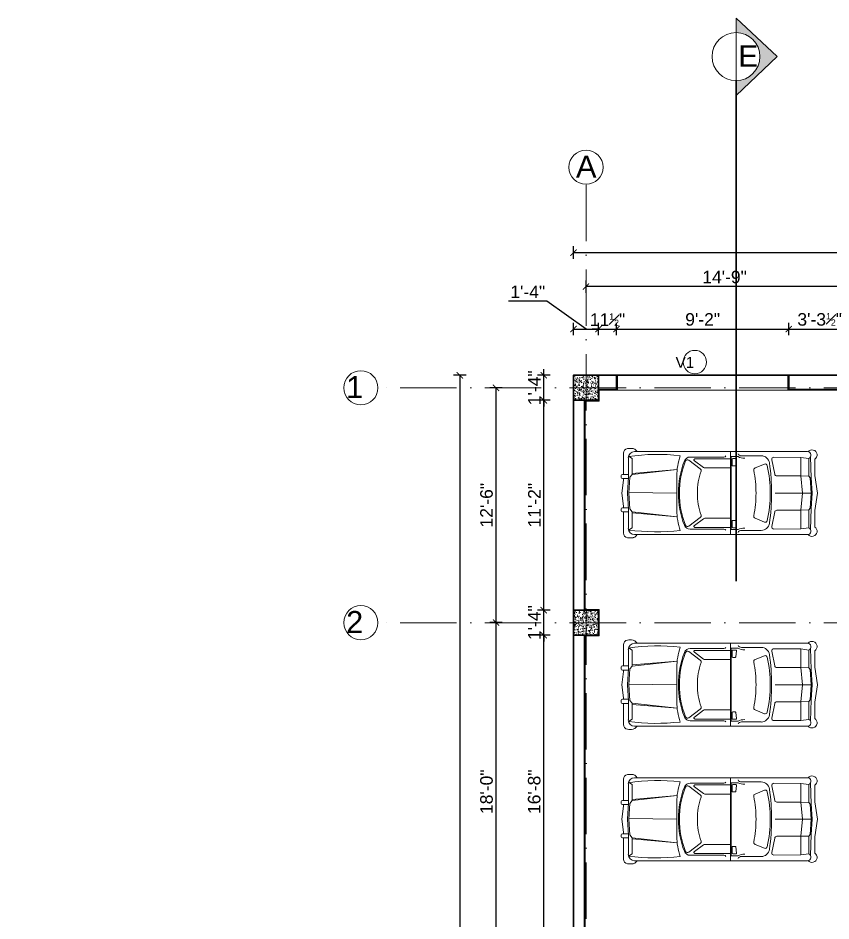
# Model space of a CAD drawing. Header units: inches. Extents: x 10755 to 33653, y -10992 to 10708.
# Drawn here: x 11744 to 12264, y 6877 to 7454 of the extents above; entities that cross this region are included whole.
import ezdxf

# ---------------------------------------------------------------- set-up
doc = ezdxf.new("R2010")
doc.units = ezdxf.units.IN
doc.header["$MEASUREMENT"] = 0
doc.linetypes.add('ACAD_ISO10W100', pattern=[18, 12, -3, 0, -3])
for name, color, linetype, lineweight in [('centerline', 9, 'ACAD_ISO10W100', 5), ('col', 1, 'Continuous', 30), ('dim', 6, 'Continuous', 13), ('dimension center - 8', 134, 'Continuous', 13), ('dimension element- 8', 5, 'Continuous', 13), ('dimension overall - 8', 185, 'Continuous', 13), ('DIMINSION', 5, 'Continuous', 15), ('hatch', 33, 'Continuous', 5), ('hatch 2', 8, 'Continuous', 13), ('hatch- rcc', 252, 'Continuous', 5), ('PLASTER', 50, 'Continuous', 9), ('Section line-1-8', 172, 'Continuous', 35), ('Section text-1-8', 6, 'Continuous', 18), ('title text 1', 113, 'Continuous', 25), ('VEHICLES', 34, 'Continuous', 5), ('wall', 1, 'Continuous', 35)]:
    doc.layers.add(name, color=color, linetype=linetype, lineweight=lineweight)
doc.layers.add('T-TEXT', color=230, linetype='Continuous')
doc.layers.get('DIMINSION').off()
doc.styles.add('arial', font='arial.ttf')
doc.styles.add('Prajwal', font='stylu.ttf', dxfattribs={"height": 9})
doc.styles.get("Standard").update_dxf_attribs({"font": 'arial.ttf'})
doc.styles.add('suren', font='times.ttf', dxfattribs={"height": 4})
doc.dimstyles.new('S8', dxfattribs={"dimscale": 8, "dimtxt": 1, "dimasz": 0.5, "dimexe": 0.5, "dimexo": 0.5, "dimgap": 0.25, "dimtad": 1, "dimzin": 3, "dimdsep": 46, "dimlunit": 4, "dimtxsty": 'Standard', "dimblk": 'ARCHTICK', "dimcen": 0, "dimclrd": 256, "dimclre": 256, "dimclrt": 6, "dimadec": 0, "dimazin": 0, "dimtfac": 0.5, "dimtix": 1, "dimtmove": 1, "dimatfit": 3, "dimfxl": 0.5, "dimfxlon": 1, "dimfrac": 1, "dimtolj": 1, "dimtzin": 0, "dimarcsym": 1})

# ---------------------------------------------------------------- blocks, each defined once
blk = doc.blocks.new('ETERWEWE')
at = {"layer": 'hatch- rcc', "linetype": 'Continuous', "ltscale": 30}
h = blk.add_hatch(dxfattribs=at)
h.set_pattern_fill('AR-CONC', color=256, scale=0.5, style=0)
h.set_pattern_definition([(50, (0, 0), (3.586300913, -0.313760675), [0.375, -4.125]), (355, (0, 0), (-0.69375667, 3.76096067), [0.3, -3.3]), (100.4514445, (0.299, -0.026), (2.89254423, 3.447199955), [0.31870096, -3.50571056]), (46.1842, (0, 1), (5.33620665, -0.8275964), [0.5625, -6.1875]), (96.6356355, (0.4447, 0.931), (4.67330973, 4.870593), [0.47805171, -5.2585688]), (351.184164, (0, 1), (4.67330973, 4.870593), [0.45, -4.95]), (21, (0.5, 0.75), (2.98453526, -2.013094453), [0.375, -4.125]), (326, (0.5, 0.75), (1.21657666, 3.625750225), [0.3, -3.3]), (71.4514447, (0.7487, 0.5822), (4.20111188, 1.612655764), [0.31870095, -3.50571056]), (37.5, (0, 0), (0.060799277, 1.664469269), [0, -3.26, 0, -3.35, 0, -3.3125]), (7.5, (0, 0), (1.315347687, 1.97205856), [0, -1.91, 0, -3.185, 0, -1.2625]), (327.5, (-1.115, 0), (2.669112181, -0.112774359), [0, -1.25, 0, -3.9, 0, -5.175]), (317.5, (-1.615, 0), (2.915930847, 0.50052491), [0, -1.625, 0, -2.59, 0, -3.675])])
h.paths.add_polyline_path([(159423.23, -3794.58), (159439.23, -3794.58), (159439.23, -3778.58), (159423.23, -3778.58)])
at = {"layer": 'col', "linetype": 'Continuous', "ltscale": 30}
blk.add_lwpolyline([(159423.23, -3794.58), (159423.23, -3778.58), (159439.23, -3778.58), (159439.23, -3794.58), (159423.23, -3794.58)], dxfattribs=at)
blk = doc.blocks.new('wewerrr')
at = {"layer": 'DIMINSION', "linetype": 'Continuous'}
for p in [(16886.62, 33.19), (16886.62, 33.19), (16886.62, -116.81), (16886.62, -116.81)]:
    blk.add_blockref('ETERWEWE', p, dxfattribs=at)
blk = doc.blocks.new('EWEWRTT')
at = {"layer": 'centerline', "ltscale": 3}
for p, q in [((176317.85, -3623.75), (176317.85, -4988.85)), ((176830.31, -3753.4), (176184.96, -3753.4)), ((176830.31, -3903.4), (176184.95, -3903.4))]:
    blk.add_line(p, q, dxfattribs=at)
at = {"layer": 'centerline', "linetype": 'Continuous'}
for centre in [(176317.85, -3612.52), (176174.04, -3753.4), (176174.04, -3903.4)]:
    blk.add_circle(centre, 10.91, dxfattribs=at)
at = {"layer": 'T-TEXT', "ltscale": 100, "char_height": 14, "width": 12.944, "style": 'suren'}
for s, insert, attachment_point in [('{\\fArial|b0|i0|c0|p34;A}', (176311.49, -3605.08), 1), ('{\\fArial|b0|i0|c0|p34;1}', (176175.53, -3745.96), 3), ('{\\fArial|b0|i0|c0|p34;2}', (176175.53, -3895.96), 3)]:
    blk.add_mtext(s, dxfattribs=dict(at, insert=insert, attachment_point=attachment_point))
blk = doc.blocks.new('CAR KUMARI')
at = {"layer": 'VEHICLES'}
for p, q in [((176357.38, -1868.89), (176356.83, -1868.17)), ((176348.65, -1883.42), (176348.65, -1869.92)), ((176351.77, -1884.96), (176351.77, -1872.87)), ((176354.13, -1873.29), (176351.91, -1871.81)), ((176354.13, -1883.52), (176354.13, -1873.29)), ((176355.75, -1868.89), (176466.2, -1868.89)), ((176412.77, -1872.32), (176391.28, -1872.32)), ((176394.33, -1873.47), (176417.08, -1873.47)), ((176417.08, -1895.38), (176417.08, -1868.89)), ((176417.44, -1895.38), (176417.44, -1872.06)), ((176417.44, -1872.06), (176421.83, -1872.06)), ((176418.02, -1877.6), (176418.02, -1873.71)), ((176418.41, -1873.31), (176420.47, -1873.31)), ((176420.87, -1873.76), (176420.39, -1877.65)), ((176423.95, -1871.55), (176436.62, -1871.55)), ((176443.46, -1874.02), (176445.25, -1883.36)), ((176461.87, -1872.57), (176444.77, -1872.44)), ((176461.87, -1884.44), (176461.87, -1872.57)), ((176466.99, -1873.25), (176461.87, -1872.57)), ((176466.99, -1884.63), (176466.99, -1873.25)), ((176468.48, -1885.65), (176468.21, -1872.15)), ((176470.88, -1884.19), (176470.88, -1873.75)), ((176390.35, -1874.26), (176397.72, -1879.77)), ((176393.93, -1874.66), (176399.79, -1879.04)), ((176400.58, -1879.3), (176417.08, -1879.3)), ((176418.41, -1878), (176419.99, -1878)), ((176438.69, -1876.85), (176432.69, -1879.32)), ((176347.28, -1884.08), (176347.28, -1885.4)), ((176351.77, -1883.42), (176347.95, -1883.42)), ((176351.13, -1895.38), (176351.77, -1884.96)), ((176352.05, -1895.38), (176352.67, -1885.29)), ((176352.67, -1885.29), (176354.13, -1883.52)), ((176354.13, -1883.52), (176382.94, -1880.34)), ((176354.13, -1882.75), (176382.94, -1880.34)), ((176382.73, -1895.38), (176382.73, -1884.46)), ((176461.87, -1884.44), (176446.56, -1884.44)), ((176466.99, -1884.63), (176461.87, -1884.44)), ((176462.99, -1895.38), (176461.87, -1884.44)), ((176467.88, -1885.7), (176466.99, -1884.63)), ((176469.16, -1895.38), (176468.48, -1885.65)), ((176472.68, -1895.38), (176470.88, -1884.19)), ((176347.68, -1895.38), (176348.65, -1887)), ((176351.7, -1886.06), (176347.95, -1886.06)), ((176348.65, -1887), (176348.65, -1886.06)), ((176468.56, -1895.38), (176467.88, -1885.7)), ((176347.68, -1895.38), (176348.65, -1903.76)), ((176351.13, -1895.38), (176351.77, -1905.81)), ((176352.03, -1895.02), (176382.73, -1895.38)), ((176352.05, -1895.38), (176352.67, -1905.47)), ((176382.73, -1895.38), (176382.73, -1906.31)), ((176417.08, -1895.38), (176417.08, -1921.87)), ((176417.44, -1895.38), (176417.44, -1918.7)), ((176445.49, -1895.38), (176469.16, -1895.38)), ((176462.99, -1895.38), (176461.87, -1906.32)), ((176468.56, -1895.38), (176467.88, -1905.07)), ((176469.16, -1895.38), (176468.48, -1905.11)), ((176472.68, -1895.38), (176470.88, -1906.57)), ((176347.28, -1906.68), (176347.28, -1905.37)), ((176351.7, -1904.7), (176347.95, -1904.7)), ((176351.77, -1907.34), (176347.95, -1907.34)), ((176348.65, -1903.76), (176348.65, -1904.7)), ((176348.65, -1907.34), (176348.65, -1920.84)), ((176351.77, -1905.81), (176351.77, -1917.89)), ((176352.67, -1905.47), (176354.13, -1907.24)), ((176354.13, -1907.24), (176382.94, -1910.43)), ((176354.13, -1907.24), (176354.13, -1917.47)), ((176354.13, -1908.01), (176382.94, -1910.43)), ((176443.46, -1916.74), (176445.25, -1907.4)), ((176461.87, -1906.32), (176446.56, -1906.32)), ((176466.99, -1906.14), (176461.87, -1906.32)), ((176461.87, -1906.32), (176461.87, -1918.19)), ((176467.88, -1905.07), (176466.99, -1906.14)), ((176466.99, -1906.14), (176466.99, -1917.52)), ((176468.48, -1905.11), (176468.21, -1918.61)), ((176470.88, -1906.57), (176470.88, -1917.02)), ((176390.35, -1916.5), (176397.72, -1910.99)), ((176393.93, -1916.1), (176399.79, -1911.72)), ((176400.58, -1911.46), (176417.08, -1911.46)), ((176418.02, -1913.17), (176418.02, -1917.05)), ((176418.41, -1912.77), (176419.99, -1912.77)), ((176420.87, -1917), (176420.39, -1913.12)), ((176438.69, -1913.91), (176432.69, -1911.44)), ((176354.13, -1917.47), (176351.91, -1918.95)), ((176412.77, -1918.45), (176391.28, -1918.45)), ((176394.33, -1917.3), (176417.08, -1917.3)), ((176417.44, -1918.7), (176421.83, -1918.7)), ((176418.41, -1917.45), (176420.47, -1917.45)), ((176423.95, -1919.21), (176436.62, -1919.21)), ((176461.87, -1918.19), (176444.77, -1918.32)), ((176466.99, -1917.52), (176461.87, -1918.19)), ((176355.75, -1921.87), (176466.2, -1921.87)), ((176357.38, -1921.87), (176356.83, -1922.59))]:
    blk.add_line(p, q, dxfattribs=at)
at = {"layer": 'VEHICLES', "extrusion": (0, 0, -1)}
for centre, major_axis, ratio, start_param, end_param in [((176351.68, -1869.92), (2.15, 2.15), 1, 3.926991, 5.354655), ((176352.92, -1878.51), (8.29, 8.29), 1, -0.92853, -0.628431), ((176354.25, -1870.15), (-2.3, 2.3), 1, 0.942365, 1.702893), ((176469.05, -1871.03), (-2.31, 2.31), 1, 6.200505, 9.617557), ((176355.75, -1872.87), (-2.82, 2.82), 1, 5.497787, 7.068583), ((176370.32, -1992.68), (86.29, 86.29), 1, -0.937261, -0.665434), ((176421.98, -1884.46), (-27.75, 27.75), 1, 5.497787, 5.833742), ((176391.28, -1876.3), (2.82, 2.82), 1, 4.296546, 5.497787), ((176389.55, -1875.33), (-0.94, 0.94), 1, 5.873713, 7.710255), ((176394.33, -1874.13), (-0.47, 0.47), 1, 4.568662, 7.068584), ((176412.77, -1870.73), (1.12, 1.12), 1, 1.385462, 2.356195), ((176418.41, -1873.71), (0.282, 0.282), 1, 3.926991, 5.497787), ((176420.47, -1873.71), (-0.282, 0.282), 1, 0.785398, 2.478749), ((176425.97, -1864.28), (-6.23, 6.23), 1, 3.910989, 4.414999), ((176423.95, -1869.18), (1.68, 1.68), 1, 2.356195, 3.433484), ((176436.62, -1876.86), (3.76, 3.76), 1, -0.785398, 0.64436), ((176444.76, -1873.77), (0.94, 0.94), 1, 3.737424, 5.505309), ((176466.2, -1871.14), (-1.59, 1.59), 1, 0.785398, 3.568227), ((176440.54, -1895.38), (-40.17, 40.17), 1, 5.497787, 5.867342), ((176440.37, -1895.38), (-39.57, 39.57), 1, 5.497787, 5.873713), ((176396.93, -1880.84), (-0.94, 0.94), 1, 1.427069, 2.678843), ((176400.58, -1877.98), (-0.94, 0.94), 1, 3.926991, 4.568662), ((176418.41, -1877.6), (-0.282, 0.282), 1, 3.926991, 5.497787), ((176419.99, -1877.6), (0.282, 0.282), 1, 0.907953, 2.356195), ((176433.2, -1880.55), (-0.94, 0.94), 1, 5.303337, 6.678831), ((176439.2, -1878.08), (0.94, 0.94), 1, -1.175151, 0.572911), ((176359.02, -1895.38), (58.94, 58.94), 1, 0.572911, 0.785398), ((176306.19, -1895.38), (-96.91, 96.91), 1, 2.215156, 2.356195), ((176347.95, -1884.08), (-0.47, 0.47), 1, 5.497787, 7.068583), ((176347.95, -1885.4), (-0.47, 0.47), 1, 3.926991, 5.497787), ((176440.43, -1895.38), (31.5, 31.5), 1, 3.926991, 4.249639), ((176357.88, -1895.38), (-53.34, 53.34), 1, 2.161744, 2.356195), ((176446.56, -1883.11), (0.94, 0.94), 1, 2.356195, 3.737424), ((176440.54, -1895.38), (40.17, 40.17), 1, 3.557436, 3.926991), ((176440.37, -1895.38), (-39.57, 39.57), 1, 5.121861, 5.497787), ((176440.43, -1895.38), (-31.5, 31.5), 1, 5.175139, 5.497787), ((176357.88, -1895.38), (53.34, 53.34), 1, 0.785398, 0.979848), ((176359.02, -1895.38), (-58.94, 58.94), 1, 2.356195, 2.568682), ((176306.19, -1895.38), (96.91, 96.91), 1, 0.785398, 0.926437), ((176347.95, -1905.37), (0.47, 0.47), 1, 3.926991, 5.497787), ((176347.95, -1906.68), (0.47, 0.47), 1, 2.356195, 3.926991), ((176421.98, -1906.31), (27.75, 27.75), 1, 3.591036, 3.926991), ((176446.56, -1907.65), (-0.94, 0.94), 1, 5.687354, 7.068583), ((176396.93, -1909.93), (-0.94, 0.94), 1, 2.033546, 3.285319), ((176400.58, -1912.79), (-0.94, 0.94), 1, 0.143727, 0.785398), ((176418.41, -1913.17), (0.282, 0.282), 1, 3.926991, 5.497787), ((176419.99, -1913.17), (-0.282, 0.282), 1, 0.785398, 2.23364), ((176433.2, -1910.21), (0.94, 0.94), 1, 2.745947, 4.121441), ((176439.2, -1912.68), (-0.94, 0.94), 1, 2.568682, 4.316744), ((176355.75, -1917.89), (-2.82, 2.82), 1, 3.926991, 5.497787), ((176370.32, -1798.09), (130.5, 4.93), 0.93408, 1.493988, 1.747482), ((176391.28, -1914.46), (2.82, 2.82), 1, 2.356195, 3.557436), ((176389.55, -1915.44), (-0.94, 0.94), 1, 3.285319, 5.121861), ((176394.33, -1916.63), (0.47, 0.47), 1, 2.356195, 4.856116), ((176412.77, -1920.03), (-1.12, 1.12), 1, 0.785398, 1.75613), ((176418.41, -1917.05), (0.282, 0.282), 1, 2.356195, 3.926991), ((176420.47, -1917.05), (0.282, 0.282), 1, 0.662844, 2.356195), ((176425.97, -1926.49), (6.23, 6.23), 1, -1.273406, -0.769396), ((176423.95, -1921.58), (-1.68, 1.68), 1, 5.991294, 7.068583), ((176436.62, -1913.9), (-3.76, 3.76), 1, 2.497233, 3.926991), ((176444.76, -1916.99), (-0.94, 0.94), 1, 3.919469, 5.687354), ((176466.2, -1919.62), (-1.59, 1.59), 1, 1.144162, 3.926991), ((176469.05, -1919.73), (2.31, 2.31), 1, -0.192779, 3.224273), ((176351.68, -1920.84), (-2.15, 2.15), 1, 4.070123, 5.497787), ((176352.92, -1912.25), (8.29, 8.29), 1, 2.199227, 2.499327), ((176354.25, -1920.61), (-2.3, 2.3), 1, 3.009496, 3.770024)]:
    blk.add_ellipse(centre, major_axis=major_axis, ratio=ratio, start_param=start_param, end_param=end_param, dxfattribs=at)
blk = doc.blocks.new('_ArchTick')
at = {"color": 0, "const_width": 0.15}
blk.add_lwpolyline([(-0.5, -0.5), (0.5, 0.5)], dxfattribs=at)
blk = doc.blocks.new('*D58')
at = {"layer": 'Defpoints', "color": 0, "transparency": 16777216}
for p in [(12115.09, 7255.36), (12099.09, 7225.82), (12115.09, 7225.82)]:
    blk.add_point(p, dxfattribs=at)
at = {"layer": 'dimension element- 8', "lineweight": -2, "transparency": 16777216}
for p, q in [((12082.16, 7273.13), (12057.65, 7273.13)), ((12107.09, 7255.36), (12082.16, 7273.13)), ((12099.09, 7251.36), (12099.09, 7259.36)), ((12099.09, 7255.36), (12115.09, 7255.36)), ((12115.09, 7251.36), (12115.09, 7259.36))]:
    blk.add_line(p, q, dxfattribs=at)
at = {"layer": 'dimension element- 8', "lineweight": -2, "transparency": 16777216, "xscale": 4, "yscale": 4, "zscale": 4, "rotation": 180}
blk.add_blockref('_ArchTick', (12099.09, 7255.36), dxfattribs=at)
at = {"layer": 'dimension element- 8', "lineweight": -2, "transparency": 16777216, "xscale": 4, "yscale": 4, "zscale": 4}
blk.add_blockref('_ArchTick', (12115.09, 7255.36), dxfattribs=at)
at = {"layer": 'dimension element- 8', "color": 6, "transparency": 16777216, "insert": (12069.9, 7279.14), "char_height": 8, "attachment_point": 5}
blk.add_mtext('\\A1;1\'-4"', dxfattribs=at)
blk = doc.blocks.new('*D59')
at = {"layer": 'Defpoints', "color": 0, "transparency": 16777216}
for p in [(12126.59, 7255.36), (12115.09, 7225.82), (12126.59, 7225.82)]:
    blk.add_point(p, dxfattribs=at)
at = {"layer": 'dimension element- 8', "lineweight": -2, "transparency": 16777216}
for p, q in [((12115.09, 7255.36), (12111.09, 7255.36)), ((12115.09, 7251.36), (12115.09, 7259.36)), ((12115.09, 7255.36), (12126.59, 7255.36)), ((12126.59, 7251.36), (12126.59, 7259.36)), ((12126.59, 7255.36), (12130.59, 7255.36))]:
    blk.add_line(p, q, dxfattribs=at)
at = {"layer": 'dimension element- 8', "lineweight": -2, "transparency": 16777216, "xscale": 4, "yscale": 4, "zscale": 4}
blk.add_blockref('_ArchTick', (12115.09, 7255.36), dxfattribs=at)
at = {"layer": 'dimension element- 8', "lineweight": -2, "transparency": 16777216, "xscale": 4, "yscale": 4, "zscale": 4, "rotation": 180}
blk.add_blockref('_ArchTick', (12126.59, 7255.36), dxfattribs=at)
at = {"layer": 'dimension element- 8', "color": 6, "transparency": 16777216, "insert": (12120.84, 7261.38), "char_height": 8, "attachment_point": 5}
blk.add_mtext('\\A1;11{\\H0.500000x;\\S1#2;}"', dxfattribs=at)
blk = doc.blocks.new('*D61')
at = {"layer": 'Defpoints', "color": 0, "transparency": 16777216}
for p in [(12276.09, 7255.36), (12236.59, 7225.82), (12276.09, 7225.82)]:
    blk.add_point(p, dxfattribs=at)
at = {"layer": 'dimension element- 8', "lineweight": -2, "transparency": 16777216}
for p, q in [((12236.59, 7251.36), (12236.59, 7259.36)), ((12236.59, 7255.36), (12276.09, 7255.36)), ((12276.09, 7251.36), (12276.09, 7259.36))]:
    blk.add_line(p, q, dxfattribs=at)
at = {"layer": 'dimension element- 8', "lineweight": -2, "transparency": 16777216, "xscale": 4, "yscale": 4, "zscale": 4, "rotation": 180}
blk.add_blockref('_ArchTick', (12236.59, 7255.36), dxfattribs=at)
at = {"layer": 'dimension element- 8', "lineweight": -2, "transparency": 16777216, "xscale": 4, "yscale": 4, "zscale": 4}
blk.add_blockref('_ArchTick', (12276.09, 7255.36), dxfattribs=at)
at = {"layer": 'dimension element- 8', "color": 6, "transparency": 16777216, "insert": (12256.34, 7261.45), "char_height": 8, "attachment_point": 5}
blk.add_mtext('\\A1;3\'-3{\\H0.500000x;\\S1#2;}"', dxfattribs=at)
blk = doc.blocks.new('*D48')
at = {"layer": 'Defpoints', "color": 0, "transparency": 16777216}
for p in [(12080.11, 7059.82), (12099.09, 7059.82), (12099.09, 6859.82)]:
    blk.add_point(p, dxfattribs=at)
at = {"layer": 'dimension element- 8', "lineweight": -2, "transparency": 16777216}
for p, q in [((12084.11, 7059.82), (12076.11, 7059.82)), ((12080.11, 6859.82), (12080.11, 7059.82)), ((12084.11, 6859.82), (12076.11, 6859.82))]:
    blk.add_line(p, q, dxfattribs=at)
at = {"layer": 'dimension element- 8', "lineweight": -2, "transparency": 16777216, "xscale": 4, "yscale": 4, "zscale": 4}
for p, rotation in [((12080.11, 7059.82), 90), ((12080.11, 6859.82), 270)]:
    blk.add_blockref('_ArchTick', p, dxfattribs=dict(at, rotation=rotation))
at = {"layer": 'dimension element- 8', "color": 6, "transparency": 16777216, "insert": (12074.02, 6959.82), "char_height": 8, "attachment_point": 5, "rotation": 90}
blk.add_mtext('\\A1;16\'-8"', dxfattribs=at)
blk = doc.blocks.new('*D49')
at = {"layer": 'Defpoints', "lineweight": -2, "transparency": 16777216}
for p, q in [((12084.11, 7075.82), (12076.11, 7075.82)), ((12080.11, 7075.82), (12080.11, 7079.82)), ((12080.11, 7059.82), (12080.11, 7075.82)), ((12084.11, 7059.82), (12076.11, 7059.82)), ((12080.11, 7059.82), (12080.11, 7055.82))]:
    blk.add_line(p, q, dxfattribs=at)
at = {"layer": 'Defpoints', "color": 0, "transparency": 16777216}
for p in [(12080.11, 7075.82), (12099.09, 7075.82), (12099.09, 7059.82)]:
    blk.add_point(p, dxfattribs=at)
at = {"layer": 'Defpoints', "lineweight": -2, "transparency": 16777216, "xscale": 4, "yscale": 4, "zscale": 4}
for p, rotation in [((12080.11, 7075.82), 270), ((12080.11, 7059.82), 90)]:
    blk.add_blockref('_ArchTick', p, dxfattribs=dict(at, rotation=rotation))
at = {"layer": 'Defpoints', "color": 6, "transparency": 16777216, "insert": (12074.09, 7067.82), "char_height": 8, "attachment_point": 5, "rotation": 90}
blk.add_mtext('\\A1;1\'-4"', dxfattribs=at)
blk = doc.blocks.new('*D50')
at = {"layer": 'Defpoints', "color": 0, "transparency": 16777216}
for p in [(12080.11, 7209.82), (12099.09, 7209.82), (12099.09, 7075.82)]:
    blk.add_point(p, dxfattribs=at)
at = {"layer": 'dimension element- 8', "lineweight": -2, "transparency": 16777216}
for p, q in [((12084.11, 7209.82), (12076.11, 7209.82)), ((12080.11, 7075.82), (12080.11, 7209.82)), ((12084.11, 7075.82), (12076.11, 7075.82))]:
    blk.add_line(p, q, dxfattribs=at)
at = {"layer": 'dimension element- 8', "lineweight": -2, "transparency": 16777216, "xscale": 4, "yscale": 4, "zscale": 4}
for p, rotation in [((12080.11, 7209.82), 90), ((12080.11, 7075.82), 270)]:
    blk.add_blockref('_ArchTick', p, dxfattribs=dict(at, rotation=rotation))
at = {"layer": 'dimension element- 8', "color": 6, "transparency": 16777216, "insert": (12074.09, 7142.82), "char_height": 8, "attachment_point": 5, "rotation": 90}
blk.add_mtext('\\A1;11\'-2"', dxfattribs=at)
blk = doc.blocks.new('*D51')
at = {"layer": 'Defpoints', "color": 0, "transparency": 16777216}
for p in [(12080.11, 7225.82), (12099.09, 7225.82), (12099.09, 7209.82)]:
    blk.add_point(p, dxfattribs=at)
at = {"layer": 'dimension element- 8', "lineweight": -2, "transparency": 16777216}
for p, q in [((12084.11, 7225.82), (12076.11, 7225.82)), ((12080.11, 7225.82), (12080.11, 7229.82)), ((12080.11, 7209.82), (12080.11, 7225.82)), ((12084.11, 7209.82), (12076.11, 7209.82)), ((12080.11, 7209.82), (12080.11, 7205.82))]:
    blk.add_line(p, q, dxfattribs=at)
at = {"layer": 'dimension element- 8', "lineweight": -2, "transparency": 16777216, "xscale": 4, "yscale": 4, "zscale": 4}
for p, rotation in [((12080.11, 7225.82), 270), ((12080.11, 7209.82), 90)]:
    blk.add_blockref('_ArchTick', p, dxfattribs=dict(at, rotation=rotation))
at = {"layer": 'dimension element- 8', "color": 6, "transparency": 16777216, "insert": (12074.09, 7217.82), "char_height": 8, "attachment_point": 5, "rotation": 90}
blk.add_mtext('\\A1;1\'-4"', dxfattribs=at)
blk = doc.blocks.new('*D55')
at = {"layer": 'Defpoints', "color": 0, "transparency": 16777216}
for p in [(12049.65, 7067.82), (12099.09, 7067.82), (12099.09, 6851.82)]:
    blk.add_point(p, dxfattribs=at)
at = {"layer": 'dimension center - 8', "lineweight": -2, "transparency": 16777216}
for p, q in [((12053.65, 7067.82), (12045.65, 7067.82)), ((12049.65, 6851.82), (12049.65, 7067.82)), ((12053.65, 6851.82), (12045.65, 6851.82))]:
    blk.add_line(p, q, dxfattribs=at)
at = {"layer": 'dimension center - 8', "lineweight": -2, "transparency": 16777216, "xscale": 4, "yscale": 4, "zscale": 4}
for p, rotation in [((12049.65, 7067.82), 90), ((12049.65, 6851.82), 270)]:
    blk.add_blockref('_ArchTick', p, dxfattribs=dict(at, rotation=rotation))
at = {"layer": 'dimension center - 8', "color": 6, "transparency": 16777216, "insert": (12043.57, 6959.82), "char_height": 8, "attachment_point": 5, "rotation": 90}
blk.add_mtext('\\A1;18\'-0"', dxfattribs=at)
blk = doc.blocks.new('*D56')
at = {"layer": 'Defpoints', "color": 0, "transparency": 16777216}
for p in [(12049.65, 7217.82), (12099.09, 7217.82), (12099.09, 7067.82)]:
    blk.add_point(p, dxfattribs=at)
at = {"layer": 'dimension center - 8', "lineweight": -2, "transparency": 16777216}
for p, q in [((12053.65, 7217.82), (12045.65, 7217.82)), ((12049.65, 7067.82), (12049.65, 7217.82)), ((12053.65, 7067.82), (12045.65, 7067.82))]:
    blk.add_line(p, q, dxfattribs=at)
at = {"layer": 'dimension center - 8', "lineweight": -2, "transparency": 16777216, "xscale": 4, "yscale": 4, "zscale": 4}
for p, rotation in [((12049.65, 7217.82), 90), ((12049.65, 7067.82), 270)]:
    blk.add_blockref('_ArchTick', p, dxfattribs=dict(at, rotation=rotation))
at = {"layer": 'dimension center - 8', "color": 6, "transparency": 16777216, "insert": (12043.57, 7142.82), "char_height": 8, "attachment_point": 5, "rotation": 90}
blk.add_mtext('\\A1;12\'-6"', dxfattribs=at)
blk = doc.blocks.new('*D57')
at = {"layer": 'Defpoints', "color": 0, "transparency": 16777216}
for p in [(12099.09, 7225.82), (12026.54, 5987.15), (12099.09, 5987.15)]:
    blk.add_point(p, dxfattribs=at)
at = {"layer": 'dimension overall - 8', "lineweight": -2, "transparency": 16777216}
for p, q in [((12030.54, 7225.82), (12022.54, 7225.82)), ((12026.54, 7225.82), (12026.54, 5987.15)), ((12030.54, 5987.15), (12022.54, 5987.15))]:
    blk.add_line(p, q, dxfattribs=at)
at = {"layer": 'dimension overall - 8', "lineweight": -2, "transparency": 16777216, "xscale": 4, "yscale": 4, "zscale": 4}
for p, rotation in [((12026.54, 7225.82), 90), ((12026.54, 5987.15), 270)]:
    blk.add_blockref('_ArchTick', p, dxfattribs=dict(at, rotation=rotation))
at = {"layer": 'dimension overall - 8', "color": 6, "transparency": 16777216, "insert": (12020.43, 6606.48), "char_height": 8, "attachment_point": 5, "rotation": 90}
blk.add_mtext('\\A1;103\'-2{\\H0.500000x;\\S3#4;}"', dxfattribs=at)
blk = doc.blocks.new('*D60')
at = {"layer": 'Defpoints', "color": 0, "transparency": 16777216}
for p in [(12236.59, 7255.36), (12126.59, 7225.82), (12236.59, 7225.82)]:
    blk.add_point(p, dxfattribs=at)
at = {"layer": 'dimension element- 8', "lineweight": -2, "transparency": 16777216}
for p, q in [((12126.59, 7251.36), (12126.59, 7259.36)), ((12126.59, 7255.36), (12236.59, 7255.36)), ((12236.59, 7251.36), (12236.59, 7259.36))]:
    blk.add_line(p, q, dxfattribs=at)
at = {"layer": 'dimension element- 8', "lineweight": -2, "transparency": 16777216, "xscale": 4, "yscale": 4, "zscale": 4, "rotation": 180}
blk.add_blockref('_ArchTick', (12126.59, 7255.36), dxfattribs=at)
at = {"layer": 'dimension element- 8', "lineweight": -2, "transparency": 16777216, "xscale": 4, "yscale": 4, "zscale": 4}
blk.add_blockref('_ArchTick', (12236.59, 7255.36), dxfattribs=at)
at = {"layer": 'dimension element- 8', "color": 6, "transparency": 16777216, "insert": (12181.59, 7261.45), "char_height": 8, "attachment_point": 5}
blk.add_mtext('\\A1;9\'-2"', dxfattribs=at)
blk = doc.blocks.new('*D69')
at = {"layer": 'Defpoints', "color": 0, "transparency": 16777216}
for p in [(12517.04, 7304.2), (12099.09, 7225.82), (12517.04, 7225.82)]:
    blk.add_point(p, dxfattribs=at)
at = {"layer": 'dimension overall - 8', "lineweight": -2, "transparency": 16777216}
for p, q in [((12099.09, 7300.2), (12099.09, 7308.2)), ((12517.04, 7300.2), (12517.04, 7308.2)), ((12099.09, 7304.2), (12517.04, 7304.2))]:
    blk.add_line(p, q, dxfattribs=at)
at = {"layer": 'dimension overall - 8', "lineweight": -2, "transparency": 16777216, "xscale": 4, "yscale": 4, "zscale": 4, "rotation": 180}
blk.add_blockref('_ArchTick', (12099.09, 7304.2), dxfattribs=at)
at = {"layer": 'dimension overall - 8', "lineweight": -2, "transparency": 16777216, "xscale": 4, "yscale": 4, "zscale": 4}
blk.add_blockref('_ArchTick', (12517.04, 7304.2), dxfattribs=at)
at = {"layer": 'dimension overall - 8', "color": 6, "transparency": 16777216, "insert": (12308.06, 7310.29), "char_height": 8, "attachment_point": 5}
blk.add_mtext('\\A1;34\'-10"', dxfattribs=at)
blk = doc.blocks.new('*D68')
at = {"layer": 'Defpoints', "color": 0, "transparency": 16777216}
for p in [(12107.09, 7282.43), (12107.09, 7225.82), (12284.09, 7225.82)]:
    blk.add_point(p, dxfattribs=at)
at = {"layer": 'dimension center - 8', "lineweight": -2, "transparency": 16777216}
for p, q in [((12107.09, 7278.43), (12107.09, 7286.43)), ((12284.09, 7278.43), (12284.09, 7286.43)), ((12284.09, 7282.43), (12107.09, 7282.43))]:
    blk.add_line(p, q, dxfattribs=at)
at = {"layer": 'dimension center - 8', "lineweight": -2, "transparency": 16777216, "xscale": 4, "yscale": 4, "zscale": 4, "rotation": 180}
blk.add_blockref('_ArchTick', (12107.09, 7282.43), dxfattribs=at)
at = {"layer": 'dimension center - 8', "lineweight": -2, "transparency": 16777216, "xscale": 4, "yscale": 4, "zscale": 4}
blk.add_blockref('_ArchTick', (12284.09, 7282.43), dxfattribs=at)
at = {"layer": 'dimension center - 8', "color": 6, "transparency": 16777216, "insert": (12195.59, 7288.52), "char_height": 8, "attachment_point": 5}
blk.add_mtext('\\A1;14\'-9"', dxfattribs=at)
blk = doc.blocks.new('s22')
at = {"layer": 'Section text-1-8'}
blk.add_hatch(color=256, dxfattribs=at).paths.add_polyline_path([(13923.33, 7404.41), (13923.33, 7414.05, 0.414214), (13938.64, 7429.36, 0.414214), (13923.33, 7444.67), (13923.33, 7453.97), (13949.54, 7429.45)])
at = {"layer": 'Section line-1-8', "linetype": 'Continuous'}
blk.add_line((13923.33, 7414.05), (13923.33, 7094.26), dxfattribs=at)
at = {"layer": 'Section text-1-8'}
blk.add_line((13923.33, 7444.33), (13923.33, 7413.71), dxfattribs=at)
blk.add_lwpolyline([(13923.33, 7444.67), (13923.33, 7453.97), (13949.54, 7429.45), (13923.33, 7404.41), (13923.33, 7414.05)], dxfattribs=at)
blk.add_circle((13923.33, 7429.36), 15.31, dxfattribs=at)
at = {"layer": 'Section text-1-8', "insert": (13924.82, 7436.45), "char_height": 13.5, "attachment_point": 1, "style": 'arial'}
blk.add_mtext('E', dxfattribs=at)
blk = doc.blocks.new('*D3627')
at = {"layer": 'Defpoints', "color": 0, "transparency": 16777216}
for p in [(31969.25, 7241.82), (11281.95, 6632.82), (31991.14, 6632.82)]:
    blk.add_point(p, dxfattribs=at)
at = {"layer": 'dim', "lineweight": -2, "transparency": 16777216}
for p, q in [((31987.14, 7241.82), (31995.14, 7241.82)), ((31991.14, 7241.82), (31991.14, 6632.82)), ((31987.14, 6632.82), (31995.14, 6632.82))]:
    blk.add_line(p, q, dxfattribs=at)
at = {"layer": 'dim', "lineweight": -2, "transparency": 16777216, "xscale": 4, "yscale": 4, "zscale": 4}
for p, rotation in [((31991.14, 7241.82), 90), ((31991.14, 6632.82), 270)]:
    blk.add_blockref('_ArchTick', p, dxfattribs=dict(at, rotation=rotation))
at = {"layer": 'dim', "color": 6, "transparency": 16777216, "insert": (31985.05, 6937.32), "char_height": 8, "attachment_point": 5, "rotation": 90}
blk.add_mtext('\\A1;50\'-9"', dxfattribs=at)

msp = doc.modelspace()

# ---------------------------------------------------------------- linework, layer by layer
at = {"layer": 'Defpoints'}
for points in [[(12106.089, 7209.819), (12115.091, 7209.819), (12115.091, 7216.819)], [(12106.089, 7075.819), (12115.089, 7075.819), (12115.089, 7059.819), (12106.089, 7059.819)]]:
    msp.add_lwpolyline(points, dxfattribs=at)
at = {"layer": 'hatch 2', "ltscale": 30}
msp.add_circle((12176.623, 7234.266), 7.47, dxfattribs=at)
at = {"layer": 'PLASTER'}
for p, q in [((12127.091, 7216.319), (12127.091, 7225.819)), ((12236.092, 7225.819), (12236.092, 7216.319))]:
    msp.add_line(p, q, dxfattribs=at)
msp.add_lwpolyline([(12106.589, 6860.319), (12106.589, 7059.319), (12115.589, 7059.319), (12115.589, 7076.319), (12106.589, 7076.319), (12106.589, 7209.319), (12115.591, 7209.319), (12115.591, 7216.319), (12275.591, 7216.319), (12275.591, 7209.319), (12292.591, 7209.319), (12292.589, 7216.319), (12466.037, 7216.319), (12466.037, 7225.819)], dxfattribs=at)
at = {"layer": 'wall', "linetype": 'Continuous', "ltscale": 30}
for p, q in [((12099.089, 6226.819), (12099.089, 7225.819)), ((12282.089, 7225.819), (12099.089, 7225.819)), ((12126.591, 7216.819), (12126.591, 7225.819)), ((12127.089, 7216.819), (12127.089, 7225.819)), ((12236.592, 7225.819), (12236.592, 7216.819)), ((12115.091, 7216.819), (12126.591, 7216.819)), ((12236.592, 7216.819), (12276.091, 7216.819)), ((12106.089, 7075.819), (12106.089, 7209.819)), ((12106.089, 6859.819), (12106.089, 7059.819))]:
    msp.add_line(p, q, dxfattribs=at)

# ---------------------------------------------------------------- block references
at = {"layer": 'dimension center - 8'}
msp.add_blockref('s22', (-1720.43, 0), dxfattribs=at)
at = {"layer": 'hatch', "linetype": 'Continuous'}
msp.add_blockref('EWEWRTT', (-164210.76, 10971.215), dxfattribs=at)
at = {"layer": 'wall', "linetype": 'Continuous'}
for name, p in [('wewerrr', (-164210.76, 10971.215)), ('CAR KUMARI', (-164217.638, 9045.934)), ('CAR KUMARI', (-164217.638, 8923.593)), ('CAR KUMARI', (-164217.638, 8837.68))]:
    msp.add_blockref(name, p, dxfattribs=at)

# ---------------------------------------------------------------- texts
at = {"layer": 'title text 1', "insert": (12169.906, 7237.575), "char_height": 7, "width": 6.48014975013211e-13, "attachment_point": 1, "rotation": 359.956324, "style": 'Prajwal'}
msp.add_mtext('\\pi-5.632;{\\fArial|b0|i0|c0|p34;V1}', dxfattribs=at)

# ---------------------------------------------------------------- dimensions: what is measured, and where the dimension line sits
at = {"layer": 'Defpoints'}
dim = msp.add_linear_dim(base=(12080.109, 7075.819), p1=(12099.089, 7059.819), p2=(12099.089, 7075.819), angle=90, dimstyle='S8', dxfattribs=at)
dim.commit()
dim.dimension.update_dxf_attribs({"geometry": '*D49', "text_midpoint": (12074.092, 7067.819)})
at = {"layer": 'dim'}
dim = msp.add_linear_dim(base=(31991.136, 6632.82), p1=(31969.254, 7241.819), p2=(11281.953, 6632.82), angle=90, dimstyle='S8', dxfattribs=at)
dim.commit()
dim.dimension.update_dxf_attribs({"geometry": '*D3627', "text_midpoint": (31985.051, 6937.319)})
at = {"layer": 'dimension center - 8'}
dim = msp.add_linear_dim(base=(12107.091, 7282.432), p1=(12284.089, 7225.819), p2=(12107.091, 7225.819), dimstyle='S8', dxfattribs=at)
dim.commit()
dim.dimension.update_dxf_attribs({"geometry": '*D68', "text_midpoint": (12195.59, 7288.516)})
for base, p1, p2, picture, middle in [((12049.651, 7217.819), (12099.089, 7067.819), (12099.089, 7217.819), '*D56', (12043.566, 7142.819)), ((12049.651, 7067.819), (12099.089, 6851.819), (12099.089, 7067.819), '*D55', (12043.566, 6959.819))]:
    dim = msp.add_linear_dim(base=base, p1=p1, p2=p2, angle=90, dimstyle='S8', dxfattribs=at)
    dim.commit()
    dim.dimension.update_dxf_attribs({"geometry": picture, "text_midpoint": middle})
at = {"layer": 'dimension element- 8'}
dim = msp.add_linear_dim(base=(12115.091, 7255.364), p1=(12099.091, 7225.819), p2=(12115.091, 7225.819), dimstyle='S8', dxfattribs=at)
dim.commit()
dim.dimension.update_dxf_attribs({"geometry": '*D58', "text_midpoint": (12080.16, 7273.125), "dimtype": 128})
for base, p1, p2, picture, middle in [((12126.591, 7255.364), (12115.091, 7225.819), (12126.591, 7225.819), '*D59', (12120.841, 7261.381)), ((12236.592, 7255.364), (12126.591, 7225.819), (12236.592, 7225.819), '*D60', (12181.591, 7261.449)), ((12276.091, 7255.364), (12236.592, 7225.819), (12276.091, 7225.819), '*D61', (12256.341, 7261.452))]:
    dim = msp.add_linear_dim(base=base, p1=p1, p2=p2, dimstyle='S8', dxfattribs=at)
    dim.commit()
    dim.dimension.update_dxf_attribs({"geometry": picture, "text_midpoint": middle})
for base, p1, p2, picture, middle in [((12080.109, 7225.819), (12099.091, 7209.819), (12099.089, 7225.819), '*D51', (12074.092, 7217.819)), ((12080.109, 7209.819), (12099.089, 7075.819), (12099.091, 7209.819), '*D50', (12074.092, 7142.819)), ((12080.109, 7059.819), (12099.089, 6859.819), (12099.089, 7059.819), '*D48', (12074.024, 6959.819))]:
    dim = msp.add_linear_dim(base=base, p1=p1, p2=p2, angle=90, dimstyle='S8', dxfattribs=at)
    dim.commit()
    dim.dimension.update_dxf_attribs({"geometry": picture, "text_midpoint": middle})
at = {"layer": 'dimension overall - 8'}
dim = msp.add_linear_dim(base=(12517.038, 7304.203), p1=(12099.091, 7225.819), p2=(12517.038, 7225.819), dimstyle='S8', dxfattribs=at)
dim.commit()
dim.dimension.update_dxf_attribs({"geometry": '*D69', "text_midpoint": (12308.064, 7310.29)})
dim = msp.add_linear_dim(base=(12026.54, 5987.15), p1=(12099.089, 7225.819), p2=(12099.089, 5987.15), angle=90, dimstyle='S8', dxfattribs=at)
dim.commit()
dim.dimension.update_dxf_attribs({"geometry": '*D57', "text_midpoint": (12020.426, 6606.484)})

doc.saveas('drawing.dxf')
